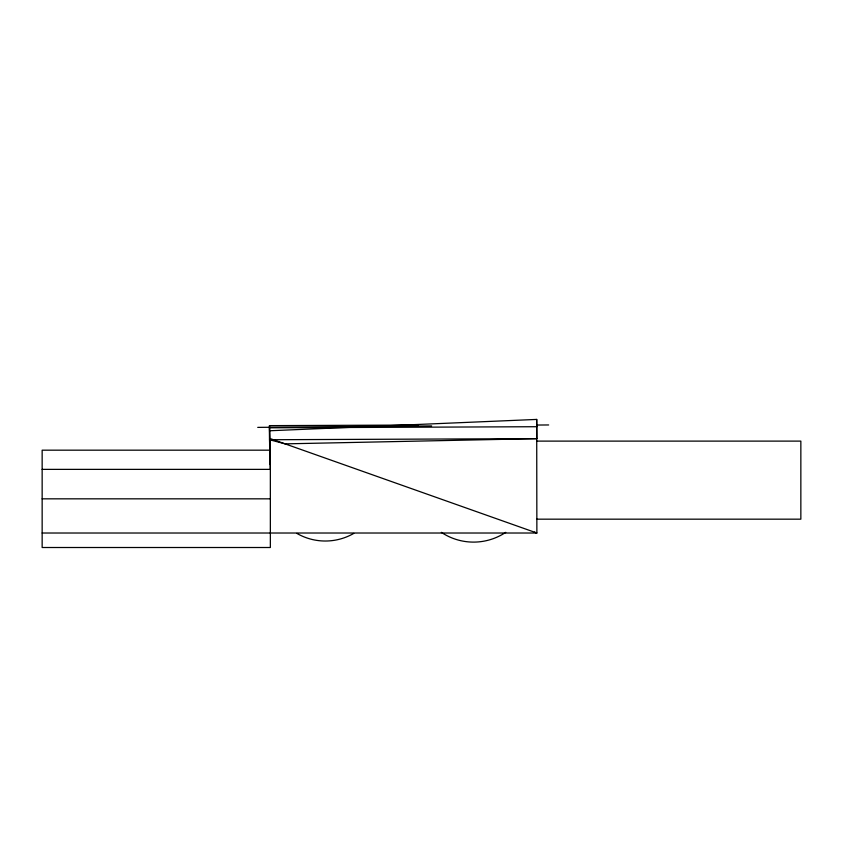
<?xml version="1.0" encoding="UTF-8"?>
<svg xmlns="http://www.w3.org/2000/svg" width="843" height="843" viewBox="0 0 843 843"><rect width="100%" height="100%" fill="white"/><g stroke="black" fill="none" stroke-linecap="round" stroke-linejoin="round"><path stroke-width="1.26" d="M269.707 458.118L269.486 425.631L418.297 425.03M42.15 469.372L270.35 469.372L269.549 439.73L270.35 438.645L536.875 533.018L536.696 419.424L269.612 430.762M536.696 419.424L536.875 438.645L285.082 443.861L269.549 439.73L269.486 425.631M257.737 427.38L431.648 425.926M536.633 425.051L548.656 424.956M536.822 426.716L269.497 427.801L270.076 450.109M269.549 439.73L536.875 438.645M536.875 441.11L800.85 441.11L800.85 519.172L536.875 519.172M269.834 450.173L42.15 450.173L42.15 547.507L270.35 547.507L270.35 438.645M42.15 498.835L270.35 498.835M42.15 533.018L536.875 533.018L534.388 532.154M270.171 462.775L270.35 464.43L269.992 456.168M353.786 533.398A56.913 56.913 0 0 1 296.873 533.398M505.747 532.344A57.998 57.998 0 0 1 441.332 532.344"/></g></svg>
